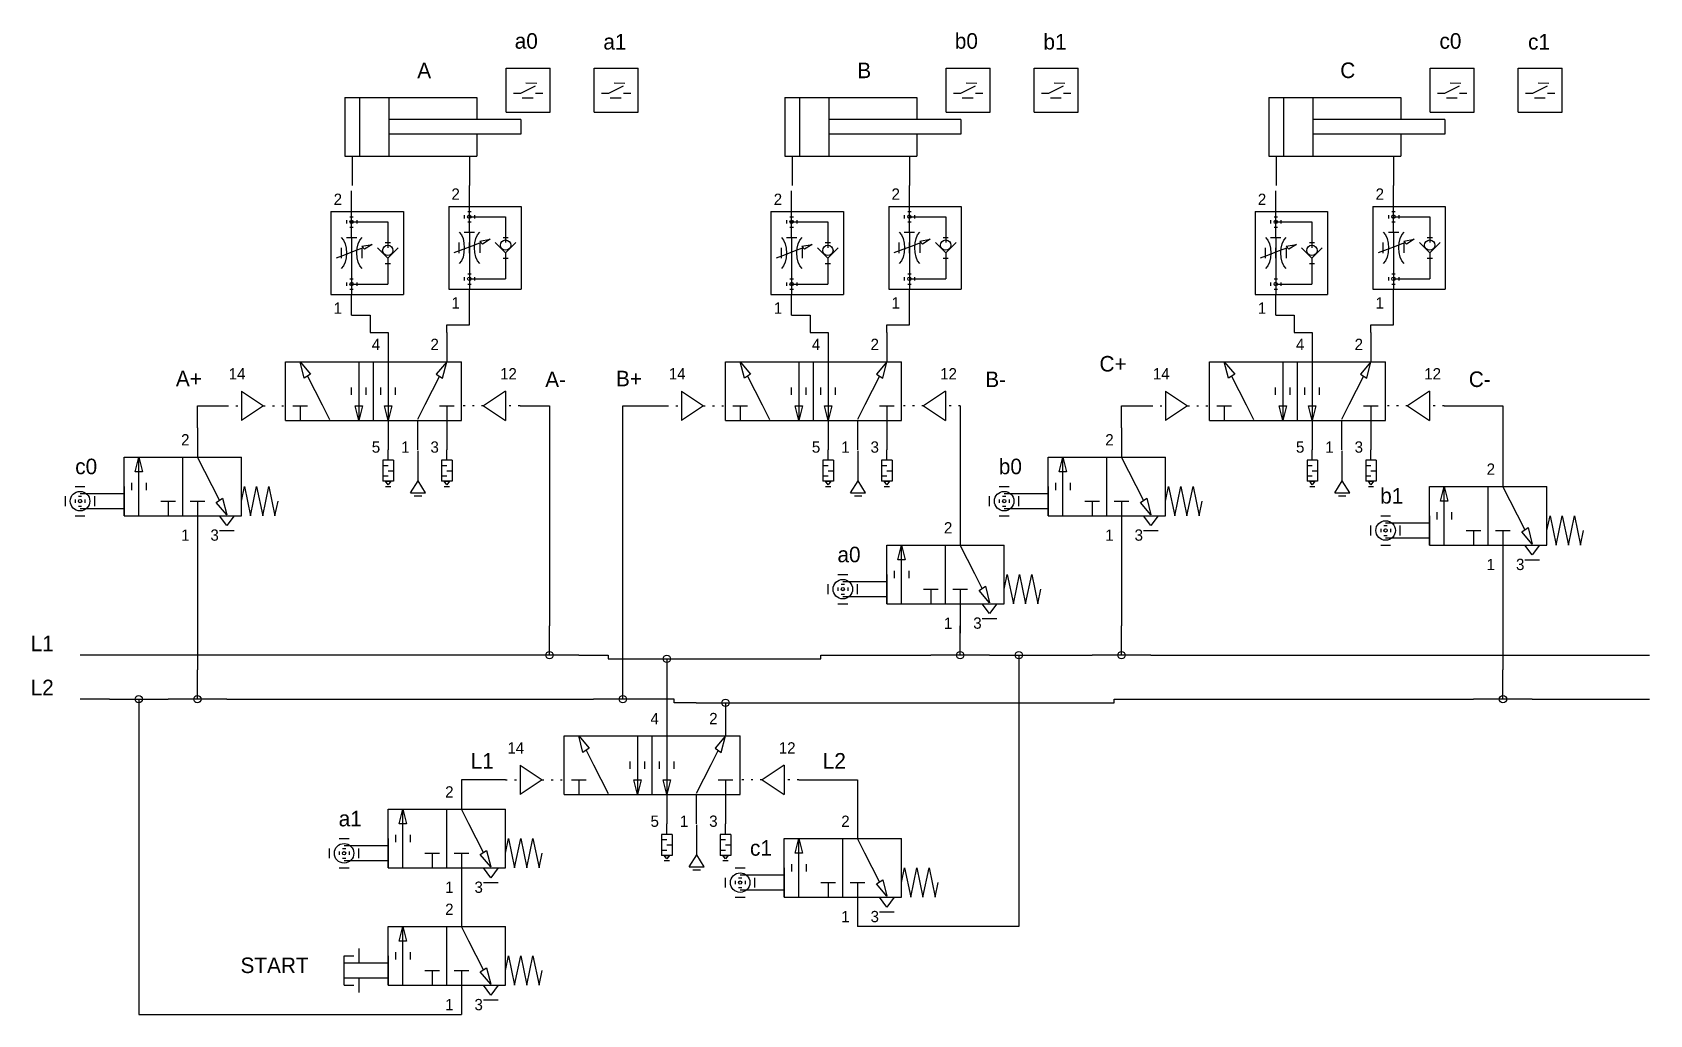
# Model space of a CAD drawing. Extents: x 17 to 238, y 59 to 193.
import ezdxf

# ---------------------------------------------------------------- set-up
doc = ezdxf.new("R2010")
doc.units = 0
doc.linetypes.add('DOT', pattern=[1.25, 0.25, -1])
doc.layers.get('0').update_dxf_attribs({"linetype": 'CONTINUOUS'})
doc.layers.add('1-texts', color=2, linetype='CONTINUOUS')
doc.layers.add('3-links', color=7, linetype='CONTINUOUS')

msp = doc.modelspace()

# ---------------------------------------------------------------- linework, layer by layer
for points in [[(82.08, 182), (82.08, 188)], [(82.08, 188), (88.08, 188)], [(88.08, 182), (88.08, 188)], [(94.08, 182), (94.08, 188)], [(94.08, 188), (100.08, 188)], [(100.08, 182), (100.08, 188)], [(142.08, 182), (142.08, 188)], [(142.08, 188), (148.08, 188)], [(148.08, 182), (148.08, 188)], [(154.08, 182), (154.08, 188)], [(154.08, 188), (160.08, 188)], [(160.08, 182), (160.08, 188)], [(208.08, 182), (208.08, 188)], [(208.08, 188), (214.08, 188)], [(214.08, 182), (214.08, 188)], [(220.08, 182), (220.08, 188)], [(220.08, 188), (226.08, 188)], [(226.08, 182), (226.08, 188)], [(84.08, 184.59), (86.08, 185.59)], [(84.8, 186), (86.26, 185.99)], [(96.08, 184.59), (98.08, 185.59)], [(96.8, 186), (98.26, 185.99)], [(144.08, 184.59), (146.08, 185.59)], [(144.8, 186), (146.26, 185.99)], [(156.08, 184.59), (158.08, 185.59)], [(156.8, 186), (158.26, 185.99)], [(210.08, 184.59), (212.08, 185.59)], [(210.8, 186), (212.26, 185.99)], [(222.08, 184.59), (224.08, 185.59)], [(222.8, 186), (224.26, 185.99)], [(60.08, 184), (60.08, 176)], [(60.08, 184), (78.08, 184)], [(62.08, 184), (66.08, 184)], [(62.08, 184), (62.08, 176)], [(66.08, 184), (66.08, 176)], [(78.08, 184), (78.08, 181)], [(83.08, 184.59), (84.08, 184.59)], [(84.29, 183.99), (85.77, 183.99)], [(86.08, 184.59), (87.08, 184.59)], [(95.08, 184.59), (96.08, 184.59)], [(96.29, 183.99), (97.77, 183.99)], [(98.08, 184.59), (99.08, 184.59)], [(120.08, 184), (120.08, 176)], [(120.08, 184), (138.08, 184)], [(122.08, 184), (126.08, 184)], [(122.08, 184), (122.08, 176)], [(126.08, 184), (126.08, 176)], [(138.08, 184), (138.08, 181)], [(143.08, 184.59), (144.08, 184.59)], [(144.29, 183.99), (145.77, 183.99)], [(146.08, 184.59), (147.08, 184.59)], [(155.08, 184.59), (156.08, 184.59)], [(156.29, 183.99), (157.77, 183.99)], [(158.08, 184.59), (159.08, 184.59)], [(186.08, 184), (186.08, 176)], [(186.08, 184), (204.08, 184)], [(188.08, 184), (192.08, 184)], [(188.08, 184), (188.08, 176)], [(192.08, 184), (192.08, 176)], [(204.08, 184), (204.08, 181)], [(209.08, 184.59), (210.08, 184.59)], [(210.29, 183.99), (211.77, 183.99)], [(212.08, 184.59), (213.08, 184.59)], [(221.08, 184.59), (222.08, 184.59)], [(222.29, 183.99), (223.77, 183.99)], [(224.08, 184.59), (225.08, 184.59)], [(84.08, 181), (66.08, 181)], [(82.08, 182), (88.08, 182)], [(84.08, 181), (84.08, 179)], [(94.08, 182), (100.08, 182)], [(144.08, 181), (126.08, 181)], [(142.08, 182), (148.08, 182)], [(144.08, 181), (144.08, 179)], [(154.08, 182), (160.08, 182)], [(210.08, 181), (192.08, 181)], [(208.08, 182), (214.08, 182)], [(210.08, 181), (210.08, 179)], [(220.08, 182), (226.08, 182)], [(84.08, 179), (66.08, 179)], [(78.08, 179), (78.08, 176)], [(144.08, 179), (126.08, 179)], [(138.08, 179), (138.08, 176)], [(210.08, 179), (192.08, 179)], [(204.08, 179), (204.08, 176)], [(60.08, 176), (78.08, 176)], [(61.08, 176), (61.08, 172)], [(62.08, 176), (66.08, 176)], [(77.08, 176), (77.08, 172)], [(120.08, 176), (138.08, 176)], [(121.08, 176), (121.08, 172)], [(122.08, 176), (126.08, 176)], [(137.08, 176), (137.08, 172)], [(186.08, 176), (204.08, 176)], [(187.08, 176), (187.08, 172)], [(188.08, 176), (192.08, 176)], [(203.08, 176), (203.08, 172)], [(77.08, 169.18), (77.08, 172)], [(137.08, 169.18), (137.08, 172)], [(203.08, 169.18), (203.08, 172)], [(61.02, 168.47), (61.02, 171.29)], [(121.02, 168.47), (121.02, 171.29)], [(187.02, 168.47), (187.02, 171.29)], [(58.2, 168.47), (58.2, 157.18)], [(58.2, 168.47), (68.08, 168.47)], [(60.79, 167.76), (61.26, 167.76)], [(61.02, 167.76), (61.02, 168.47)], [(61.02, 164.94), (61.02, 167.76)], [(68.08, 168.47), (68.08, 157.18)], [(74.26, 169.18), (74.26, 157.89)], [(74.26, 169.18), (84.14, 169.18)], [(76.38, 168), (76.38, 167.53)], [(76.85, 168.47), (77.32, 168.47)], [(77.08, 168.47), (77.08, 169.18)], [(77.08, 165.65), (77.08, 168.47)], [(77.08, 167.77), (82.02, 167.77)], [(77.79, 168), (77.79, 167.53)], [(82.02, 167.77), (82.02, 164.24)], [(84.14, 169.18), (84.14, 157.89)], [(118.2, 168.47), (118.2, 157.18)], [(118.2, 168.47), (128.08, 168.47)], [(120.79, 167.76), (121.26, 167.76)], [(121.02, 167.76), (121.02, 168.47)], [(121.02, 164.94), (121.02, 167.76)], [(128.08, 168.47), (128.08, 157.18)], [(134.26, 169.18), (134.26, 157.89)], [(134.26, 169.18), (144.14, 169.18)], [(136.38, 168), (136.38, 167.53)], [(136.85, 168.47), (137.32, 168.47)], [(137.08, 168.47), (137.08, 169.18)], [(137.08, 165.65), (137.08, 168.47)], [(137.08, 167.77), (142.02, 167.77)], [(137.79, 168), (137.79, 167.53)], [(142.02, 167.77), (142.02, 164.24)], [(144.14, 169.18), (144.14, 157.89)], [(184.2, 168.47), (184.2, 157.18)], [(184.2, 168.47), (194.08, 168.47)], [(186.79, 167.76), (187.26, 167.76)], [(187.02, 167.76), (187.02, 168.47)], [(187.02, 164.94), (187.02, 167.76)], [(194.08, 168.47), (194.08, 157.18)], [(200.26, 169.18), (200.26, 157.89)], [(200.26, 169.18), (210.14, 169.18)], [(202.38, 168), (202.38, 167.53)], [(202.85, 168.47), (203.32, 168.47)], [(203.08, 168.47), (203.08, 169.18)], [(203.08, 165.65), (203.08, 168.47)], [(203.08, 167.77), (208.02, 167.77)], [(203.79, 168), (203.79, 167.53)], [(208.02, 167.77), (208.02, 164.24)], [(210.14, 169.18), (210.14, 157.89)], [(60.32, 167.29), (60.32, 166.82)], [(60.79, 166.35), (61.26, 166.35)], [(61.02, 167.06), (65.96, 167.06)], [(61.73, 167.29), (61.73, 166.82)], [(65.96, 167.06), (65.96, 163.53)], [(76.38, 165.65), (77.79, 165.65)], [(76.85, 167.06), (77.32, 167.06)], [(77.08, 165.65), (77.08, 161.42)], [(120.32, 167.29), (120.32, 166.82)], [(120.79, 166.35), (121.26, 166.35)], [(121.02, 167.06), (125.96, 167.06)], [(121.73, 167.29), (121.73, 166.82)], [(125.96, 167.06), (125.96, 163.53)], [(136.38, 165.65), (137.79, 165.65)], [(136.85, 167.06), (137.32, 167.06)], [(137.08, 165.65), (137.08, 161.42)], [(186.32, 167.29), (186.32, 166.82)], [(186.79, 166.35), (187.26, 166.35)], [(187.02, 167.06), (191.96, 167.06)], [(187.73, 167.29), (187.73, 166.82)], [(191.96, 167.06), (191.96, 163.53)], [(202.38, 165.65), (203.79, 165.65)], [(202.85, 167.06), (203.32, 167.06)], [(203.08, 165.65), (203.08, 161.42)], [(59.63, 162.1), (59.63, 163.52)], [(60.32, 164.94), (61.73, 164.94)], [(61.02, 164.94), (61.02, 160.71)], [(61.02, 163.53), (61.02, 162.12)], [(61.05, 162.1), (61.05, 163.52)], [(62.61, 163.53), (61.37, 163.06)], [(62.44, 163.53), (62.44, 162.12)], [(65.96, 162.12), (64.55, 163.53)], [(65.61, 164.24), (66.32, 164.24)], [(65.96, 162.12), (67.37, 163.53)], [(76.2, 163.3), (74.97, 162.83)], [(75.69, 162.81), (75.69, 164.23)], [(77.43, 163.77), (76.2, 163.3)], [(77.08, 164.24), (77.08, 162.83)], [(77.11, 162.81), (77.11, 164.23)], [(78.67, 164.24), (77.43, 163.77)], [(78.5, 164.24), (78.5, 162.83)], [(82.02, 162.83), (80.61, 164.24)], [(81.67, 164.95), (82.38, 164.95)], [(82.02, 162.83), (83.43, 164.24)], [(119.63, 162.1), (119.63, 163.52)], [(120.32, 164.94), (121.73, 164.94)], [(121.02, 164.94), (121.02, 160.71)], [(121.02, 163.53), (121.02, 162.12)], [(121.05, 162.1), (121.05, 163.52)], [(122.61, 163.53), (121.37, 163.06)], [(122.44, 163.53), (122.44, 162.12)], [(125.96, 162.12), (124.55, 163.53)], [(125.61, 164.24), (126.32, 164.24)], [(125.96, 162.12), (127.37, 163.53)], [(136.2, 163.3), (134.97, 162.83)], [(135.69, 162.81), (135.69, 164.23)], [(137.43, 163.77), (136.2, 163.3)], [(137.08, 164.24), (137.08, 162.83)], [(137.11, 162.81), (137.11, 164.23)], [(138.67, 164.24), (137.43, 163.77)], [(138.5, 164.24), (138.5, 162.83)], [(142.02, 162.83), (140.61, 164.24)], [(141.67, 164.95), (142.38, 164.95)], [(142.02, 162.83), (143.43, 164.24)], [(185.63, 162.1), (185.63, 163.52)], [(186.32, 164.94), (187.73, 164.94)], [(187.02, 164.94), (187.02, 160.71)], [(187.02, 163.53), (187.02, 162.12)], [(187.05, 162.1), (187.05, 163.52)], [(188.61, 163.53), (187.37, 163.06)], [(188.44, 163.53), (188.44, 162.12)], [(191.96, 162.12), (190.55, 163.53)], [(191.61, 164.24), (192.32, 164.24)], [(191.96, 162.12), (193.37, 163.53)], [(202.2, 163.3), (200.97, 162.83)], [(201.69, 162.81), (201.69, 164.23)], [(203.43, 163.77), (202.2, 163.3)], [(203.08, 164.24), (203.08, 162.83)], [(203.11, 162.81), (203.11, 164.23)], [(204.67, 164.24), (203.43, 163.77)], [(204.5, 164.24), (204.5, 162.83)], [(208.02, 162.83), (206.61, 164.24)], [(207.67, 164.95), (208.38, 164.95)], [(208.02, 162.83), (209.43, 164.24)], [(60.14, 162.59), (58.91, 162.12)], [(61.37, 163.06), (60.14, 162.59)], [(65.61, 161.41), (66.32, 161.41)], [(65.96, 162.12), (65.96, 159.29)], [(77.08, 161.42), (77.08, 158.59)], [(81.67, 162.12), (82.38, 162.12)], [(82.02, 162.83), (82.02, 160)], [(120.14, 162.59), (118.91, 162.12)], [(121.37, 163.06), (120.14, 162.59)], [(125.61, 161.41), (126.32, 161.41)], [(125.96, 162.12), (125.96, 159.29)], [(137.08, 161.42), (137.08, 158.59)], [(141.67, 162.12), (142.38, 162.12)], [(142.02, 162.83), (142.02, 160)], [(186.14, 162.59), (184.91, 162.12)], [(187.37, 163.06), (186.14, 162.59)], [(191.61, 161.41), (192.32, 161.41)], [(191.96, 162.12), (191.96, 159.29)], [(203.08, 161.42), (203.08, 158.59)], [(207.67, 162.12), (208.38, 162.12)], [(208.02, 162.83), (208.02, 160)], [(60.32, 158.82), (60.32, 158.35)], [(60.79, 159.29), (61.26, 159.29)], [(61.02, 160.71), (61.02, 157.88)], [(61.73, 158.82), (61.73, 158.35)], [(65.96, 159.29), (65.96, 158.59)], [(76.38, 159.53), (76.38, 159.06)], [(76.85, 160), (77.32, 160)], [(77.08, 159.3), (82.02, 159.3)], [(77.79, 159.53), (77.79, 159.06)], [(82.02, 160), (82.02, 159.3)], [(120.32, 158.82), (120.32, 158.35)], [(120.79, 159.29), (121.26, 159.29)], [(121.02, 160.71), (121.02, 157.88)], [(121.73, 158.82), (121.73, 158.35)], [(125.96, 159.29), (125.96, 158.59)], [(136.38, 159.53), (136.38, 159.06)], [(136.85, 160), (137.32, 160)], [(137.08, 159.3), (142.02, 159.3)], [(137.79, 159.53), (137.79, 159.06)], [(142.02, 160), (142.02, 159.3)], [(186.32, 158.82), (186.32, 158.35)], [(186.79, 159.29), (187.26, 159.29)], [(187.02, 160.71), (187.02, 157.88)], [(187.73, 158.82), (187.73, 158.35)], [(191.96, 159.29), (191.96, 158.59)], [(202.38, 159.53), (202.38, 159.06)], [(202.85, 160), (203.32, 160)], [(203.08, 159.3), (208.02, 159.3)], [(203.79, 159.53), (203.79, 159.06)], [(208.02, 160), (208.02, 159.3)], [(58.2, 157.18), (68.08, 157.18)], [(60.79, 157.88), (61.26, 157.88)], [(61.02, 158.59), (65.96, 158.59)], [(61.02, 157.88), (61.02, 157.18)], [(61.02, 154.35), (61.02, 157.18)], [(74.26, 157.89), (84.14, 157.89)], [(76.85, 158.59), (77.32, 158.59)], [(77.08, 158.59), (77.08, 157.89)], [(77.08, 155.06), (77.08, 157.89)], [(118.2, 157.18), (128.08, 157.18)], [(120.79, 157.88), (121.26, 157.88)], [(121.02, 158.59), (125.96, 158.59)], [(121.02, 157.88), (121.02, 157.18)], [(121.02, 154.35), (121.02, 157.18)], [(134.26, 157.89), (144.14, 157.89)], [(136.85, 158.59), (137.32, 158.59)], [(137.08, 158.59), (137.08, 157.89)], [(137.08, 155.06), (137.08, 157.89)], [(184.2, 157.18), (194.08, 157.18)], [(186.79, 157.88), (187.26, 157.88)], [(187.02, 158.59), (191.96, 158.59)], [(187.02, 157.88), (187.02, 157.18)], [(187.02, 154.35), (187.02, 157.18)], [(200.26, 157.89), (210.14, 157.89)], [(202.85, 158.59), (203.32, 158.59)], [(203.08, 158.59), (203.08, 157.89)], [(203.08, 155.06), (203.08, 157.89)], [(66, 152), (66, 148)], [(66.08, 150), (66.08, 150)], [(74, 152), (74, 148)], [(126, 152), (126, 148)], [(126.08, 150), (126.08, 150)], [(134, 152), (134, 148)], [(192, 152), (192, 148)], [(192.08, 150), (192.08, 150)], [(200, 152), (200, 148)], [(52, 140), (52, 148)], [(52, 148), (64, 148)], [(62, 148), (62, 140)], [(64, 140), (64, 148)], [(64, 140), (64, 148)], [(64, 148), (76, 148)], [(66, 148), (66, 140)], [(76, 140), (76, 148)], [(112, 140), (112, 148)], [(112, 148), (124, 148)], [(122, 148), (122, 140)], [(124, 140), (124, 148)], [(124, 140), (124, 148)], [(124, 148), (136, 148)], [(126, 148), (126, 140)], [(136, 140), (136, 148)], [(178, 140), (178, 148)], [(178, 148), (190, 148)], [(188, 148), (188, 140)], [(190, 140), (190, 148)], [(190, 140), (190, 148)], [(190, 148), (202, 148)], [(192, 148), (192, 140)], [(202, 140), (202, 148)], [(55, 146.03), (56, 144.07)], [(73, 146.03), (72, 144.07)], [(115, 146.03), (116, 144.07)], [(133, 146.03), (132, 144.07)], [(181, 146.03), (182, 144.07)], [(199, 146.03), (198, 144.07)], [(46, 144), (49, 142)], [(46, 144), (46, 140)], [(56, 144.07), (57, 142.11)], [(61, 143.5), (61, 144.5)], [(63, 143.5), (63, 144.5)], [(65, 143.5), (65, 144.5)], [(67, 143.5), (67, 144.5)], [(72, 144.07), (71, 142.11)], [(82, 144), (79, 142)], [(82, 144), (82, 140)], [(106, 144), (109, 142)], [(106, 144), (106, 140)], [(116, 144.07), (117, 142.11)], [(121, 143.5), (121, 144.5)], [(123, 143.5), (123, 144.5)], [(125, 143.5), (125, 144.5)], [(127, 143.5), (127, 144.5)], [(132, 144.07), (131, 142.11)], [(142, 144), (139, 142)], [(142, 144), (142, 140)], [(172, 144), (175, 142)], [(172, 144), (172, 140)], [(182, 144.07), (183, 142.11)], [(187, 143.5), (187, 144.5)], [(189, 143.5), (189, 144.5)], [(191, 143.5), (191, 144.5)], [(193, 143.5), (193, 144.5)], [(198, 144.07), (197, 142.11)], [(208, 144), (205, 142)], [(208, 144), (208, 140)], [(49, 142), (46, 140)], [(53, 142), (55, 142)], [(54, 142), (54, 140)], [(57, 142.11), (58, 140.14)], [(71, 142.11), (70, 140.14)], [(73, 142), (75, 142)], [(74, 142), (74, 140)], [(79, 142), (82, 140)], [(109, 142), (106, 140)], [(113, 142), (115, 142)], [(114, 142), (114, 140)], [(117, 142.11), (118, 140.14)], [(131, 142.11), (130, 140.14)], [(133, 142), (135, 142)], [(134, 142), (134, 140)], [(139, 142), (142, 140)], [(175, 142), (172, 140)], [(179, 142), (181, 142)], [(180, 142), (180, 140)], [(183, 142.11), (184, 140.14)], [(197, 142.11), (196, 140.14)], [(199, 142), (201, 142)], [(200, 142), (200, 140)], [(205, 142), (208, 140)], [(40, 139), (40, 135)], [(52, 140), (64, 140)], [(64, 140), (76, 140)], [(66, 140), (66, 136)], [(70, 140), (70, 136)], [(74, 140), (74, 136)], [(112, 140), (124, 140)], [(124, 140), (136, 140)], [(126, 140), (126, 136)], [(130, 140), (130, 136)], [(134, 140), (134, 136)], [(166, 139), (166, 135)], [(178, 140), (190, 140)], [(190, 140), (202, 140)], [(192, 140), (192, 136)], [(196, 140), (196, 136)], [(200, 140), (200, 136)], [(30, 127), (30, 135)], [(30, 135), (38, 135)], [(32, 127), (32, 135)], [(38, 127), (38, 135)], [(38, 135), (46, 135)], [(38, 127), (38, 135)], [(41, 133.03), (40, 135)], [(46, 127), (46, 135)], [(66.72, 134.57), (65.29, 134.57)], [(65.29, 134.57), (65.29, 131.71)], [(66, 134.57), (66, 136)], [(66.72, 134.57), (66.72, 131.71)], [(70.08, 131.77), (70.08, 135.86)], [(74.72, 134.57), (73.29, 134.57)], [(73.29, 134.57), (73.29, 131.71)], [(74, 134.57), (74, 136)], [(74.72, 134.57), (74.72, 131.71)], [(126.72, 134.57), (125.29, 134.57)], [(125.29, 134.57), (125.29, 131.71)], [(126, 134.57), (126, 136)], [(126.72, 134.57), (126.72, 131.71)], [(130.08, 131.77), (130.08, 135.86)], [(134.72, 134.57), (133.29, 134.57)], [(133.29, 134.57), (133.29, 131.71)], [(134, 134.57), (134, 136)], [(134.72, 134.57), (134.72, 131.71)], [(156, 127), (156, 135)], [(156, 135), (164, 135)], [(158, 127), (158, 135)], [(164, 127), (164, 135)], [(164, 135), (172, 135)], [(164, 127), (164, 135)], [(167, 133.03), (166, 135)], [(172, 127), (172, 135)], [(192.72, 134.57), (191.29, 134.57)], [(191.29, 134.57), (191.29, 131.71)], [(192, 134.57), (192, 136)], [(192.72, 134.57), (192.72, 131.71)], [(196.08, 131.77), (196.08, 135.86)], [(200.72, 134.57), (199.29, 134.57)], [(199.29, 134.57), (199.29, 131.71)], [(200, 134.57), (200, 136)], [(200.72, 134.57), (200.72, 131.71)], [(218, 135), (218, 131)], [(42, 131.07), (41, 133.03)], [(65.29, 133.86), (66, 133.86)], [(65.29, 132.43), (66, 132.43)], [(66, 133.14), (66.72, 133.14)], [(73.29, 133.86), (74, 133.86)], [(73.29, 132.43), (74, 132.43)], [(74, 133.14), (74.72, 133.14)], [(125.29, 133.86), (126, 133.86)], [(125.29, 132.43), (126, 132.43)], [(126, 133.14), (126.72, 133.14)], [(133.29, 133.86), (134, 133.86)], [(133.29, 132.43), (134, 132.43)], [(134, 133.14), (134.72, 133.14)], [(168, 131.07), (167, 133.03)], [(191.29, 133.86), (192, 133.86)], [(191.29, 132.43), (192, 132.43)], [(192, 133.14), (192.72, 133.14)], [(199.29, 133.86), (200, 133.86)], [(199.29, 132.43), (200, 132.43)], [(200, 133.14), (200.72, 133.14)], [(23.33, 131), (24.67, 131)], [(30, 131), (30, 127)], [(31, 131.5), (31, 130.5)], [(33, 131.5), (33, 130.5)], [(43, 129.11), (42, 131.07)], [(46, 129), (46.42, 131)], [(46.42, 131), (47.25, 127)], [(47.25, 127), (48.08, 131)], [(48.08, 131), (48.92, 127)], [(48.92, 127), (49.75, 131)], [(49.75, 131), (50.58, 127)], [(66.72, 131.71), (65.29, 131.71)], [(65.65, 131.71), (66.36, 131.71)], [(66, 131.24), (65.65, 131.71)], [(65.65, 131), (66.36, 131)], [(66.36, 131.71), (66, 131.24)], [(69.06, 130.13), (70.08, 131.77)], [(69.06, 130.13), (71.1, 130.13)], [(71.1, 130.13), (70.08, 131.77)], [(74.72, 131.71), (73.29, 131.71)], [(73.65, 131.71), (74.36, 131.71)], [(74, 131.24), (73.65, 131.71)], [(73.65, 131), (74.36, 131)], [(74.36, 131.71), (74, 131.24)], [(126.72, 131.71), (125.29, 131.71)], [(125.65, 131.71), (126.36, 131.71)], [(126, 131.24), (125.65, 131.71)], [(125.65, 131), (126.36, 131)], [(126.36, 131.71), (126, 131.24)], [(129.06, 130.13), (130.08, 131.77)], [(129.06, 130.13), (131.1, 130.13)], [(131.1, 130.13), (130.08, 131.77)], [(134.72, 131.71), (133.29, 131.71)], [(133.65, 131.71), (134.36, 131.71)], [(134, 131.24), (133.65, 131.71)], [(133.65, 131), (134.36, 131)], [(134.36, 131.71), (134, 131.24)], [(149.33, 131), (150.67, 131)], [(156, 131), (156, 127)], [(157, 131.5), (157, 130.5)], [(159, 131.5), (159, 130.5)], [(169, 129.11), (168, 131.07)], [(172, 129), (172.42, 131)], [(172.42, 131), (173.25, 127)], [(173.25, 127), (174.08, 131)], [(174.08, 131), (174.92, 127)], [(174.92, 127), (175.75, 131)], [(175.75, 131), (176.58, 127)], [(192.72, 131.71), (191.29, 131.71)], [(191.65, 131.71), (192.36, 131.71)], [(192, 131.24), (191.65, 131.71)], [(191.65, 131), (192.36, 131)], [(192.36, 131.71), (192, 131.24)], [(195.06, 130.13), (196.08, 131.77)], [(195.06, 130.13), (197.1, 130.13)], [(197.1, 130.13), (196.08, 131.77)], [(200.72, 131.71), (199.29, 131.71)], [(199.65, 131.71), (200.36, 131.71)], [(200, 131.24), (199.65, 131.71)], [(199.65, 131), (200.36, 131)], [(200.36, 131.71), (200, 131.24)], [(208, 123), (208, 131)], [(208, 131), (216, 131)], [(210, 123), (210, 131)], [(216, 123), (216, 131)], [(216, 131), (224, 131)], [(216, 123), (216, 131)], [(219, 129.03), (218, 131)], [(224, 123), (224, 131)], [(22, 128.33), (22, 129.67)], [(23.33, 129.22), (23.33, 128.78)], [(23.78, 129.67), (24.22, 129.67)], [(23.78, 128.33), (24.22, 128.33)], [(30, 130), (24, 130)], [(24, 128), (30, 128)], [(24.67, 129.22), (24.67, 128.78)], [(26, 128.33), (26, 129.67)], [(35, 129), (37, 129)], [(36, 129), (36, 127)], [(39, 129), (41, 129)], [(40, 129), (40, 127)], [(50.58, 127), (51, 129)], [(69.57, 129.72), (70.59, 129.72)], [(129.57, 129.72), (130.59, 129.72)], [(148, 128.33), (148, 129.67)], [(149.33, 129.22), (149.33, 128.78)], [(149.78, 129.67), (150.22, 129.67)], [(149.78, 128.33), (150.22, 128.33)], [(156, 130), (150, 130)], [(150, 128), (156, 128)], [(150.67, 129.22), (150.67, 128.78)], [(152, 128.33), (152, 129.67)], [(161, 129), (163, 129)], [(162, 129), (162, 127)], [(165, 129), (167, 129)], [(166, 129), (166, 127)], [(176.58, 127), (177, 129)], [(195.57, 129.72), (196.59, 129.72)], [(220, 127.07), (219, 129.03)], [(23.33, 127), (24.67, 127)], [(30, 127), (38, 127)], [(38, 127), (46, 127)], [(40, 127), (40, 123)], [(43, 127), (45, 127)], [(44, 125.67), (43, 127)], [(45, 127), (44, 125.67)], [(144, 127), (144, 123)], [(149.33, 127), (150.67, 127)], [(156, 127), (164, 127)], [(164, 127), (172, 127)], [(166, 127), (166, 123)], [(169, 127), (171, 127)], [(170, 125.67), (169, 127)], [(171, 127), (170, 125.67)], [(201.33, 127), (202.67, 127)], [(208, 126), (202, 126)], [(208, 127), (208, 123)], [(209, 127.5), (209, 126.5)], [(211, 127.5), (211, 126.5)], [(221, 125.11), (220, 127.07)], [(224, 125), (224.42, 127)], [(224.42, 127), (225.25, 123)], [(225.25, 123), (226.08, 127)], [(226.08, 127), (226.92, 123)], [(226.92, 123), (227.75, 127)], [(227.75, 127), (228.58, 123)], [(43, 125), (45, 125)], [(169, 125), (171, 125)], [(200, 124.33), (200, 125.67)], [(201.33, 125.22), (201.33, 124.78)], [(201.78, 125.67), (202.22, 125.67)], [(201.78, 124.33), (202.22, 124.33)], [(202, 124), (208, 124)], [(202.67, 125.22), (202.67, 124.78)], [(204, 124.33), (204, 125.67)], [(213, 125), (215, 125)], [(214, 125), (214, 123)], [(217, 125), (219, 125)], [(218, 125), (218, 123)], [(228.58, 123), (229, 125)], [(134, 115), (134, 123)], [(134, 123), (142, 123)], [(136, 115), (136, 123)], [(142, 115), (142, 123)], [(142, 123), (150, 123)], [(142, 115), (142, 123)], [(145, 121.03), (144, 123)], [(150, 115), (150, 123)], [(201.33, 123), (202.67, 123)], [(208, 123), (216, 123)], [(216, 123), (224, 123)], [(218, 123), (218, 119)], [(221, 123), (223, 123)], [(222, 121.67), (221, 123)], [(223, 123), (222, 121.67)], [(135, 119.5), (135, 118.5)], [(137, 119.5), (137, 118.5)], [(146, 119.07), (145, 121.03)], [(221, 121), (223, 121)], [(126, 116.33), (126, 117.67)], [(127.33, 119), (128.67, 119)], [(127.33, 117.22), (127.33, 116.78)], [(127.78, 117.67), (128.22, 117.67)], [(134, 118), (128, 118)], [(128.67, 117.22), (128.67, 116.78)], [(130, 116.33), (130, 117.67)], [(134, 119), (134, 115)], [(139, 117), (141, 117)], [(140, 117), (140, 115)], [(143, 117), (145, 117)], [(144, 117), (144, 115)], [(147, 117.11), (146, 119.07)], [(150, 117), (150.42, 119)], [(150.42, 119), (151.25, 115)], [(151.25, 115), (152.08, 119)], [(152.08, 119), (152.92, 115)], [(152.92, 115), (153.75, 119)], [(153.75, 119), (154.58, 115)], [(154.58, 115), (155, 117)], [(127.33, 115), (128.67, 115)], [(127.78, 116.33), (128.22, 116.33)], [(128, 116), (134, 116)], [(134, 115), (142, 115)], [(142, 115), (150, 115)], [(144, 115), (144, 111)], [(147, 115), (149, 115)], [(148, 113.67), (147, 115)], [(149, 115), (148, 113.67)], [(147, 113), (149, 113)], [(88, 108), (88, 112)], [(144, 108), (144, 112)], [(166, 108), (166, 112)], [(40, 102), (40, 106)], [(92, 108), (84, 108)], [(98, 102), (98, 106)], [(100, 107.5), (108, 107.5)], [(104, 107.5), (104, 103.5)], [(148, 108), (140, 108)], [(148, 108), (156, 108)], [(152, 108), (152, 104)], [(170, 108), (162, 108)], [(218, 102), (218, 106)], [(28, 102), (36, 102)], [(32, 102), (32, 98)], [(44, 102), (36, 102)], [(102, 102), (94, 102)], [(108, 101.5), (116, 101.5)], [(112, 101.5), (112, 97.5)], [(222, 102), (214, 102)], [(104, 101), (104, 97)], [(112, 101), (112, 97)], [(90, 89), (90, 97)], [(90, 97), (102, 97)], [(93, 95.03), (94, 93.07)], [(100, 97), (100, 89)], [(102, 89), (102, 97)], [(102, 89), (102, 97)], [(102, 97), (114, 97)], [(104, 97), (104, 89)], [(111, 95.03), (110, 93.07)], [(114, 89), (114, 97)], [(84, 93), (87, 91)], [(84, 93), (84, 89)], [(94, 93.07), (95, 91.11)], [(99, 92.5), (99, 93.5)], [(101, 92.5), (101, 93.5)], [(103, 92.5), (103, 93.5)], [(105, 92.5), (105, 93.5)], [(110, 93.07), (109, 91.11)], [(120, 93), (117, 91)], [(120, 93), (120, 89)], [(76, 91), (76, 87)], [(87, 91), (84, 89)], [(91, 91), (93, 91)], [(92, 91), (92, 89)], [(95, 91.11), (96, 89.14)], [(109, 91.11), (108, 89.14)], [(111, 91), (113, 91)], [(112, 91), (112, 89)], [(117, 91), (120, 89)], [(90, 89), (102, 89)], [(102, 89), (114, 89)], [(104, 89), (104, 85)], [(108, 89), (108, 85)], [(112, 89), (112, 85)], [(66, 79), (66, 87)], [(66, 87), (74, 87)], [(68, 79), (68, 87)], [(74, 79), (74, 87)], [(74, 87), (82, 87)], [(74, 79), (74, 87)], [(77, 85.03), (76, 87)], [(82, 79), (82, 87)], [(130, 87), (130, 83)], [(78, 83.07), (77, 85.03)], [(104, 83.57), (104, 85)], [(108.08, 80.77), (108.08, 84.86)], [(112, 83.57), (112, 85)], [(58, 80.33), (58, 81.67)], [(59.33, 83), (60.67, 83)], [(59.78, 81.67), (60.22, 81.67)], [(66, 82), (60, 82)], [(62, 80.33), (62, 81.67)], [(66, 83), (66, 79)], [(67, 83.5), (67, 82.5)], [(69, 83.5), (69, 82.5)], [(79, 81.11), (78, 83.07)], [(82, 81), (82.42, 83)], [(82.42, 83), (83.25, 79)], [(83.25, 79), (84.08, 83)], [(84.08, 83), (84.92, 79)], [(84.92, 79), (85.75, 83)], [(85.75, 83), (86.58, 79)], [(104.72, 83.57), (103.29, 83.57)], [(103.29, 83.57), (103.29, 80.71)], [(103.29, 82.86), (104, 82.86)], [(104, 82.14), (104.72, 82.14)], [(104.72, 83.57), (104.72, 80.71)], [(112.72, 83.57), (111.29, 83.57)], [(111.29, 83.57), (111.29, 80.71)], [(111.29, 82.86), (112, 82.86)], [(112, 82.14), (112.72, 82.14)], [(112.72, 83.57), (112.72, 80.71)], [(120, 75), (120, 83)], [(120, 83), (128, 83)], [(122, 75), (122, 83)], [(128, 75), (128, 83)], [(128, 83), (136, 83)], [(128, 75), (128, 83)], [(131, 81.03), (130, 83)], [(136, 75), (136, 83)], [(59.33, 81.22), (59.33, 80.78)], [(59.78, 80.33), (60.22, 80.33)], [(60, 80), (66, 80)], [(60.67, 81.22), (60.67, 80.78)], [(71, 81), (73, 81)], [(72, 81), (72, 79)], [(75, 81), (77, 81)], [(76, 81), (76, 79)], [(86.58, 79), (87, 81)], [(103.29, 81.43), (104, 81.43)], [(104.72, 80.71), (103.29, 80.71)], [(103.65, 80.71), (104.36, 80.71)], [(104, 80.24), (103.65, 80.71)], [(103.65, 80), (104.36, 80)], [(104.36, 80.71), (104, 80.24)], [(107.06, 79.13), (108.08, 80.77)], [(109.1, 79.13), (108.08, 80.77)], [(111.29, 81.43), (112, 81.43)], [(112.72, 80.71), (111.29, 80.71)], [(111.65, 80.71), (112.36, 80.71)], [(112, 80.24), (111.65, 80.71)], [(111.65, 80), (112.36, 80)], [(112.36, 80.71), (112, 80.24)], [(121, 79.5), (121, 78.5)], [(123, 79.5), (123, 78.5)], [(132, 79.07), (131, 81.03)], [(59.33, 79), (60.67, 79)], [(66, 79), (74, 79)], [(74, 79), (82, 79)], [(76, 79), (76, 75)], [(79, 79), (81, 79)], [(80, 77.67), (79, 79)], [(81, 79), (80, 77.67)], [(107.06, 79.13), (109.1, 79.13)], [(107.57, 78.72), (108.59, 78.72)], [(112, 76.33), (112, 77.67)], [(113.33, 79), (114.67, 79)], [(113.33, 77.22), (113.33, 76.78)], [(113.78, 77.67), (114.22, 77.67)], [(120, 78), (114, 78)], [(114.67, 77.22), (114.67, 76.78)], [(116, 76.33), (116, 77.67)], [(120, 79), (120, 75)], [(133, 77.11), (132, 79.07)], [(136, 77), (136.42, 79)], [(136.42, 79), (137.25, 75)], [(137.25, 75), (138.08, 79)], [(138.08, 79), (138.92, 75)], [(138.92, 75), (139.75, 79)], [(139.75, 79), (140.58, 75)], [(76, 75), (76, 71)], [(79, 77), (81, 77)], [(113.33, 75), (114.67, 75)], [(113.78, 76.33), (114.22, 76.33)], [(114, 76), (120, 76)], [(120, 75), (128, 75)], [(125, 77), (127, 77)], [(126, 77), (126, 75)], [(128, 75), (136, 75)], [(129, 77), (131, 77)], [(130, 77), (130, 75)], [(130, 75), (130, 71)], [(133, 75), (135, 75)], [(134, 73.67), (133, 75)], [(135, 75), (134, 73.67)], [(140.58, 75), (141, 77)], [(133, 73), (135, 73)], [(66, 63), (66, 71)], [(66, 71), (74, 71)], [(68, 63), (68, 71)], [(74, 63), (74, 71)], [(74, 71), (82, 71)], [(74, 63), (74, 71)], [(77, 69.03), (76, 71)], [(82, 63), (82, 71)], [(78, 67.07), (77, 69.03)], [(60, 63), (60, 67)], [(60, 67), (61.33, 67)], [(62, 68), (62, 66)], [(66, 67), (66, 63)], [(67, 67.5), (67, 66.5)], [(69, 67.5), (69, 66.5)], [(79, 65.11), (78, 67.07)], [(82, 65), (82.42, 67)], [(82.42, 67), (83.25, 63)], [(83.25, 63), (84.08, 67)], [(84.08, 67), (84.92, 63)], [(84.92, 63), (85.75, 67)], [(85.75, 67), (86.58, 63)], [(66, 66), (60, 66)], [(60, 64), (66, 64)], [(62, 64), (62, 62)], [(71, 65), (73, 65)], [(72, 65), (72, 63)], [(75, 65), (77, 65)], [(76, 65), (76, 63)], [(86.58, 63), (87, 65)], [(60, 63), (61.33, 63)], [(66, 63), (74, 63)], [(74, 63), (82, 63)], [(76, 63), (76, 59)], [(79, 63), (81, 63)], [(80, 61.67), (79, 63)], [(81, 63), (80, 61.67)], [(79, 61), (81, 61)]]:
    msp.add_lwpolyline(points)
for points in [[(63.84, 164), (62.79, 163.33), (62.43, 163.73), (63.84, 164)], [(79.9, 164.71), (78.85, 164.04), (78.49, 164.44), (79.9, 164.71)], [(123.84, 164), (122.79, 163.33), (122.43, 163.73), (123.84, 164)], [(139.9, 164.71), (138.85, 164.04), (138.49, 164.44), (139.9, 164.71)], [(189.84, 164), (188.79, 163.33), (188.43, 163.73), (189.84, 164)], [(205.9, 164.71), (204.85, 164.04), (204.49, 164.44), (205.9, 164.71)], [(54, 148), (55.43, 146.32), (54.57, 145.75), (54, 148)], [(74, 148), (72.57, 146.32), (73.43, 145.75), (74, 148)], [(114, 148), (115.43, 146.32), (114.57, 145.75), (114, 148)], [(134, 148), (132.57, 146.32), (133.43, 145.75), (134, 148)], [(180, 148), (181.43, 146.32), (180.57, 145.75), (180, 148)], [(200, 148), (198.57, 146.32), (199.43, 145.75), (200, 148)], [(62, 140), (61.5, 142), (62.5, 142), (62, 140)], [(66, 140), (65.5, 142), (66.5, 142), (66, 140)], [(122, 140), (121.5, 142), (122.5, 142), (122, 140)], [(126, 140), (125.5, 142), (126.5, 142), (126, 140)], [(188, 140), (187.5, 142), (188.5, 142), (188, 140)], [(192, 140), (191.5, 142), (192.5, 142), (192, 140)], [(32, 135), (32.5, 133), (31.5, 133), (32, 135)], [(158, 135), (158.5, 133), (157.5, 133), (158, 135)], [(210, 131), (210.5, 129), (209.5, 129), (210, 131)], [(44, 127.14), (42.57, 128.82), (43.43, 129.39), (44, 127.14)], [(170, 127.14), (168.57, 128.82), (169.43, 129.39), (170, 127.14)], [(222, 123.14), (220.57, 124.82), (221.43, 125.39), (222, 123.14)], [(136, 123), (136.5, 121), (135.5, 121), (136, 123)], [(148, 115.14), (146.57, 116.82), (147.43, 117.39), (148, 115.14)], [(92, 97), (93.43, 95.32), (92.57, 94.75), (92, 97)], [(112, 97), (110.57, 95.32), (111.43, 94.75), (112, 97)], [(100, 89), (99.5, 91), (100.5, 91), (100, 89)], [(104, 89), (103.5, 91), (104.5, 91), (104, 89)], [(68, 87), (68.5, 85), (67.5, 85), (68, 87)], [(122, 83), (122.5, 81), (121.5, 81), (122, 83)], [(80, 79.14), (78.57, 80.82), (79.43, 81.39), (80, 79.14)], [(134, 75.14), (132.57, 76.82), (133.43, 77.39), (134, 75.14)], [(68, 71), (68.5, 69), (67.5, 69), (68, 71)], [(80, 63.14), (78.57, 64.82), (79.43, 65.39), (80, 63.14)]]:
    msp.add_lwpolyline(points, close=True)
at = {"linetype": 'DOT'}
for points in [[(44, 142), (46, 142)], [(49, 142), (52, 142)], [(79, 142), (76, 142)], [(84, 142), (82, 142)], [(104, 142), (106, 142)], [(109, 142), (112, 142)], [(139, 142), (136, 142)], [(144, 142), (142, 142)], [(170, 142), (172, 142)], [(175, 142), (178, 142)], [(205, 142), (202, 142)], [(210, 142), (208, 142)], [(82, 91), (84, 91)], [(87, 91), (90, 91)], [(117, 91), (114, 91)], [(122, 91), (120, 91)]]:
    msp.add_lwpolyline(points, dxfattribs=at)
for centre, radius in [((77.08, 167.77), 0.235), ((137.08, 167.77), 0.235), ((203.08, 167.77), 0.235), ((61.02, 167.06), 0.235), ((121.02, 167.06), 0.235), ((187.02, 167.06), 0.235), ((65.96, 163.18), 0.706), ((82.02, 163.89), 0.706), ((125.96, 163.18), 0.706), ((142.02, 163.89), 0.706), ((191.96, 163.18), 0.706), ((208.02, 163.89), 0.706), ((61.02, 158.59), 0.235), ((77.08, 159.3), 0.235), ((121.02, 158.59), 0.235), ((137.08, 159.3), 0.235), ((187.02, 158.59), 0.235), ((203.08, 159.3), 0.235), ((24, 129), 1.33), ((150, 129), 1.33), ((24, 129), 0.222), ((150, 129), 0.222), ((202, 125), 1.33), ((202, 125), 0.222), ((128, 117), 1.33), ((128, 117), 0.222), ((88, 108), 0.5), ((144, 108), 0.5), ((152, 108), 0.5), ((166, 108), 0.5), ((104, 107.5), 0.5), ((32, 102), 0.5), ((40, 102), 0.5), ((98, 102), 0.5), ((112, 101.5), 0.5), ((218, 102), 0.5), ((60, 81), 1.33), ((60, 81), 0.222), ((114, 77), 1.33), ((114, 77), 0.222)]:
    msp.add_circle(centre, radius)
for points in [[(75.68, 165.64), (76.63, 164.93), (76.63, 162.11), (75.68, 161.41)], [(78.51, 161.41), (77.56, 162.12), (77.56, 164.95), (78.51, 165.64)], [(135.68, 165.64), (136.63, 164.93), (136.63, 162.11), (135.68, 161.41)], [(138.51, 161.41), (137.56, 162.12), (137.56, 164.95), (138.51, 165.64)], [(201.68, 165.64), (202.63, 164.93), (202.63, 162.11), (201.68, 161.41)], [(204.51, 161.41), (203.56, 162.12), (203.56, 164.95), (204.51, 165.64)], [(59.62, 164.93), (60.57, 164.22), (60.57, 161.4), (59.62, 160.7)], [(62.45, 160.7), (61.5, 161.41), (61.5, 164.24), (62.45, 164.93)], [(119.62, 164.93), (120.57, 164.22), (120.57, 161.4), (119.62, 160.7)], [(122.45, 160.7), (121.5, 161.41), (121.5, 164.24), (122.45, 164.93)], [(185.62, 164.93), (186.57, 164.22), (186.57, 161.4), (185.62, 160.7)], [(188.45, 160.7), (187.5, 161.41), (187.5, 164.24), (188.45, 164.93)]]:
    msp.add_open_spline(points, degree=3)
at = {"layer": '3-links'}
for points in [[(74, 152), (74, 153.03), (77.08, 153.03), (77.08, 155.06)], [(134, 152), (134, 153.03), (137.08, 153.03), (137.08, 155.06)], [(200, 152), (200, 153.03), (203.08, 153.03), (203.08, 155.06)], [(61.02, 154.35), (63.55, 154.35), (63.55, 152), (66, 152)], [(121.02, 154.35), (123.55, 154.35), (123.55, 152), (126, 152)], [(187.02, 154.35), (189.55, 154.35), (189.55, 152), (192, 152)], [(40, 139), (40, 139), (40, 142), (44, 142)], [(84, 142), (88, 142), (88, 112)], [(98, 106), (98, 142), (104, 142)], [(144, 142), (144, 127)], [(166, 139), (166, 139), (166, 142), (170, 142)], [(210, 142), (218, 142), (218, 135)], [(40, 123), (40, 106)], [(166, 123), (166, 112)], [(218, 119), (218, 106)], [(84, 108), (24, 108)], [(92, 108), (96, 108), (96, 107.5), (100, 107.5)], [(108, 107.5), (125, 107.5), (125, 108), (140, 108)], [(156, 108), (162, 108)], [(170, 108), (238, 108)], [(152, 104), (152, 71), (130, 71)], [(28, 102), (24, 102)], [(44, 102), (94, 102)], [(108, 101.5), (105, 101.5), (105, 102), (102, 102)], [(104, 103.5), (104, 101)], [(116, 101.5), (165, 101.5), (165, 102), (214, 102)], [(222, 102), (238, 102)], [(32, 98), (32, 59), (76, 59)], [(82, 91), (76, 91)], [(122, 91), (130, 91), (130, 87)]]:
    msp.add_lwpolyline(points, dxfattribs=at)

# ---------------------------------------------------------------- texts
at = {"layer": '1-texts', "attachment_point": 5}
for s, insert, char_height in [('a0', (84.84, 191.71), 2.118), ('a1', (96.92, 191.6), 2.118), ('b0', (144.84, 191.71), 2.118), ('b1', (156.92, 191.6), 2.118), ('c0', (210.84, 191.71), 2.118), ('c1', (222.92, 191.6), 2.118), ('A', (70.92, 187.71), 2.12), ('B', (130.92, 187.71), 2.12), ('C', (196.84, 187.71), 2.12), ('2', (59.15, 170.14), 1.54), ('2', (75.21, 170.85), 1.54), ('2', (119.15, 170.14), 1.54), ('2', (135.21, 170.85), 1.54), ('2', (185.15, 170.14), 1.54), ('2', (201.21, 170.85), 1.54), ('1', (75.21, 156.02), 1.54), ('1', (135.21, 156.02), 1.54), ('1', (201.21, 156.02), 1.54), ('1', (59.15, 155.31), 1.54), ('1', (119.15, 155.31), 1.54), ('1', (185.15, 155.31), 1.54), ('4', (64.35, 150.36), 1.54), ('2', (72.35, 150.36), 1.54), ('4', (124.35, 150.36), 1.54), ('2', (132.35, 150.36), 1.54), ('4', (190.35, 150.36), 1.54), ('2', (198.35, 150.36), 1.54), ('C+', (164.84, 147.71), 2.118), ('A+', (38.84, 145.71), 2.118), ('14', (45.41, 146.36), 1.536), ('12', (82.41, 146.36), 1.536), ('A-', (88.84, 145.6), 2.118), ('B+', (98.84, 145.71), 2.118), ('14', (105.41, 146.36), 1.536), ('12', (142.41, 146.36), 1.536), ('B-', (148.84, 145.6), 2.118), ('14', (171.41, 146.36), 1.536), ('12', (208.41, 146.36), 1.536), ('C-', (214.84, 145.6), 2.118), ('2', (38.35, 137.36), 1.54), ('5', (64.35, 136.36), 1.54), ('1', (68.35, 136.36), 1.54), ('3', (72.35, 136.36), 1.54), ('5', (124.35, 136.36), 1.54), ('1', (128.35, 136.36), 1.54), ('3', (132.35, 136.36), 1.54), ('2', (164.35, 137.36), 1.54), ('5', (190.35, 136.36), 1.54), ('1', (194.35, 136.36), 1.54), ('3', (198.35, 136.36), 1.54), ('c0', (24.84, 133.71), 2.118), ('b0', (150.84, 133.71), 2.118), ('2', (216.35, 133.36), 1.54), ('b1', (202.84, 129.71), 2.118), ('2', (142.35, 125.36), 1.54), ('1', (38.35, 124.36), 1.54), ('3', (42.35, 124.36), 1.54), ('1', (164.35, 124.36), 1.54), ('3', (168.35, 124.36), 1.54), ('a0', (128.84, 121.71), 2.118), ('1', (216.35, 120.36), 1.54), ('3', (220.35, 120.36), 1.54), ('1', (142.35, 112.36), 1.54), ('3', (146.35, 112.36), 1.54), ('L1', (18.84, 109.6), 2.118), ('L2', (18.84, 103.6), 2.118), ('4', (102.35, 99.36), 1.54), ('2', (110.35, 99.36), 1.54), ('14', (83.41, 95.36), 1.536), ('12', (120.41, 95.36), 1.536), ('L1', (78.84, 93.6), 2.118), ('L2', (126.84, 93.6), 2.118), ('2', (74.35, 89.36), 1.54), ('a1', (60.84, 85.71), 2.118), ('5', (102.35, 85.36), 1.54), ('1', (106.35, 85.36), 1.54), ('3', (110.35, 85.36), 1.54), ('2', (128.35, 85.36), 1.54), ('c1', (116.84, 81.71), 2.118), ('1', (74.35, 76.36), 1.54), ('3', (78.35, 76.36), 1.54), ('2', (74.35, 73.36), 1.54), ('1', (128.35, 72.36), 1.54), ('3', (132.35, 72.36), 1.54), ('START', (50.52, 65.71), 2.118), ('1', (74.35, 60.36), 1.54), ('3', (78.35, 60.36), 1.54)]:
    msp.add_mtext(s, dxfattribs=dict(at, insert=insert, char_height=char_height))

doc.saveas('drawing.dxf')
